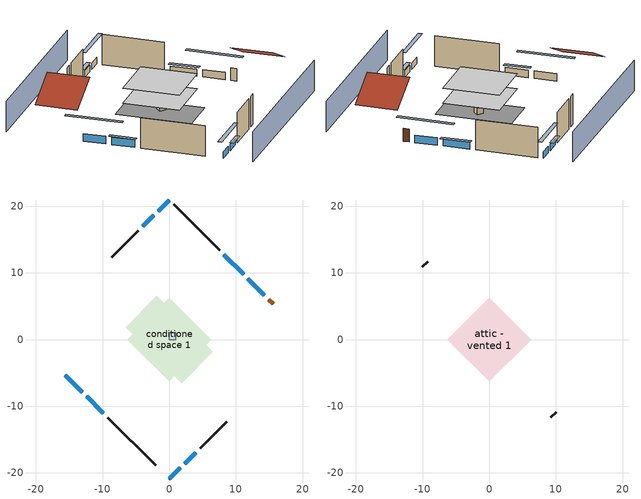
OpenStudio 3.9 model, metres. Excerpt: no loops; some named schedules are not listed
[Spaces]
conditioned space 1
 floor foundation (Slab1 construction): -6.55,1.87 -1.87,6.55 6.55,-1.87 1.87,-6.55 z0
 floor adiabatic (AdiabaticFloorConstruction): -6.28,0 0,6.28 6.28,0 0,-6.28 z2.44
 wall outside (Wall1 construction): -9.21,-11.72 -2.05,-18.88 z0:4.88
 wall outside (Wall2 construction): -4.62,16.31 -8.6,12.33 z0:4.88
 wall outside (Wall3 construction): 7.55,13.38 0.66,20.28 z0:4.88
 wall outside (Wall4 construction): 4.62,-16.31 8.6,-12.33 z0:4.88
 wall outside (AdiabaticWallConstruction): -15.58,-5.35 -13.05,-7.88 / -12.4,-8.54 -9.87,-11.06 z0:1.22; 0,20.93 -1.66,19.28 / -2.31,18.62 -3.97,16.97 / 0,-20.93 1.66,-19.28 / 2.31,-18.62 3.97,-16.97 z0:1.04; 14.28,6.66 11.8,9.13 z0:1.19; 11.15,9.79 8.2,12.73 z0:1.1
 wall outside (AdiabaticWallConstruction 1): 15.58,5.35 14.93,6 z0:2.03
 window (WindowConstruction): -15.58,-5.35 -13.05,-7.88 z0:1.22
 window (WindowConstruction 1): -12.4,-8.54 -9.87,-11.06 z0:1.22
 window (WindowConstruction 2): 0,20.93 -1.65,19.28 z0:1.04
 window (WindowConstruction 3): -2.31,18.62 -3.97,16.97 z0:1.04
 window (WindowConstruction 4): 14.28,6.66 11.8,9.13 z0:1.19
 window (WindowConstruction 5): 11.14,9.79 8.21,12.73 z0:1.1
 window (WindowConstruction 6): 0,-20.93 1.65,-19.28 z0:1.04
 window (WindowConstruction 7): 2.31,-18.62 3.97,-16.97 z0:1.04
 door (Door): 15.58,5.35 14.93,6 z0:2.03
 ceiling adiabatic (AdiabaticFloorConstruction): 0,-6.28 6.28,0 0,6.28 -6.28,0 z2.44
central ac and furnace airloop ret air space
 floor adiabatic (AdiabaticConst): 0,0 0,1 1,1 1,0 z0
 wall adiabatic (AdiabaticConst): 0,1 0,0 1,0 1,1 0,1 z0:1
 ceiling adiabatic (AdiabaticConst): 1,0 1,1 0,1 0,0 z1
attic - vented 1
 floor to conditioned space 1 (Floor1 construction Reversed): -6.28,0 0,6.28 6.28,0 0,-6.28 z4.88
 wall outside (Wall5 construction): -9.26,11.68 -10.05,10.88 z0:4.88
 wall outside (Wall6 construction): 9.26,-11.68 10.05,-10.88 z0:4.88
 roof outside (Roof1 construction): -16.24,-4.7,4.88 -12.04,-0.5,7.85 -16.73,4.2,7.85 -20.93,0,4.88
 roof outside (Roof2 construction): 16.24,4.7,4.88 12.04,0.5,7.85 16.73,-4.2,7.85 20.93,0,4.88
shading: 3.23,-24.17 24.17,-3.23 / -3.23,24.17 -24.17,3.23 z0:4.88; -11.11,-9.82 -17.52,-3.41 -17.95,-3.84 -11.54,-10.25 z3.96; -9.65,-11.28 -12.61,-8.32 -13.04,-8.75 -10.09,-11.71 z1.52; -3.59,17.34 1.94,22.87 1.51,23.3 -4.03,17.77 z3.78; -4.18,16.75 -2.1,18.84 -2.53,19.27 -4.61,17.18 z1.34; 9.86,11.07 16.22,4.72 16.65,5.15 10.29,11.5 z3.93; 7.99,12.94 11.36,9.57 11.79,10 8.42,13.37 z1.4; 3.59,-17.34 -1.94,-22.87 -1.51,-23.3 4.03,-17.77 z3.78; 4.18,-16.75 2.1,-18.84 2.53,-19.27 4.61,-17.18 z1.34
[Site]
Portland Intl Arpt_OR: Latitude {deg}=45.59; Longitude {deg}=-122.6; Time Zone {hr}=-8; Elevation {m}=33; Terrain=Suburbs; Keep Site Location Information=Yes
[Site:GroundTemperature:Shallow]
10.2558, 8.96328, 8.85977, 9.47314, 11.9355, 14.3863, 16.5111, 17.8571, 17.9714, 16.8767, 14.8061, 12.4304
[Site:WaterMainsTemperature]
Calculation Method=Schedule; Temperature Schedule=mains temperature schedule
[Building]
Building 1
[Material] Roughness=Rough
Name | Thickness {m} | Conductivity {W/m-K} | Density {kg/m3} | Specific Heat {J/kg-K} | Thermal Absorptance | Solar Absorptance | Visible Absorptance
asphalt or fiberglass shingles | 0.00635 | 0.162714 | 1121.4 | 1465.45 | 0.9 | 0.85 | 0.85
roof rigid ins | 0.00281632 | 0.029427 | 32.04 | 1214.23 | 0.9 | 0.7 | 0.7
osb sheathing 0.5 in. | 0.0127 | 0.115458 | 512.64 | 1214.23 | 0.9 | 0.6 | 0.6
wood siding | 0.0254 | 0.102417 | 544.68 | 1172.36 | 0.9 | 0.85 | 0.85
osb sheathing 0.5 in. 1 | 0.0127 | 0.115458 | 512.64 | 1214.23 | 0.9 | 0.7 | 0.7
wall stud and cavity | 0.1397 | 0.550994 | 139.0536 | 1170.24 | 0.9 | 0.7 | 0.7
gypsum board | 0.0127 | 0.160291 | 801 | 837.4 | 0.9 | 0.6 | 0.6
wall stud and cavity 1 | 0.1397 | 0.727959 | 139.0536 | 1170.24 | 0.9 | 0.6 | 0.6
ceiling loosefill ins | 0.254 | 0.0480833 | 16.02 | 1046.75 | 0.9 | 0.7 | 0.7
ceiling stud and cavity | 0.1397 | 0.104117 | 65.682 | 1177.47 | 0.9 | 0.7 | 0.7
concrete 4.0 in. | 0.1016 | 1.803125 | 2242.8 | 837.4 | 0.9 | 0.7 | 0.7
floor covering | 0.0127 | 0.0450781 | 54.468 | 1339.84 | 0.9 | 0.9 | 0.9
wood siding 1; wood siding 2 | 0.0254 | 0.102417 | 544.68 | 1172.36
wall rigid ins; floor rigid ins | 0.512978 | 0.029427 | 32.04 | 1214.23 | 0.9 | 0.7 | 0.7
wall stud and cavity 2 | 0.0889 | 0.380278 | 52.3479 | 1209.89 | 0.9 | 0.7 | 0.7
door material | 0.04445 | 0.0612267 | 512.64 | 1214.23 | 0.9 | 0.7 | 0.7
floor stud and cavity | 0.1397 | 1.75129 | 37.0049 | 1207.88 | 0.9 | 0.7 | 0.7
osb sheathing 0.75 in. | 0.01905 | 0.115458 | 512.64 | 1214.23 | 0.9 | 0.7 | 0.7
floor covering 1 | 0.0127 | 0.0433444 | 54.468 | 1339.84 | 0.9 | 0.6 | 0.6
wall stud and cavity 3 | 0.0889 | 0.391764 | 83.0341 | 1211.67 | 0.9 | 0.7 | 0.7
furniture material conditioned space 1 | 0.1524 | 0.115458 | 640.8 | 1214.23 | 0.9 | 0.6 | 0.6
[Construction]
Roof1 construction; Roof2 construction: asphalt or fiberglass shingles, roof rigid ins, osb sheathing 0.5 in.
Wall1 construction; Wall2 construction; Wall3 construction; Wall4 construction: wood siding, osb sheathing 0.5 in. 1, wall stud and cavity, gypsum board
Wall5 construction; Wall6 construction: wood siding, osb sheathing 0.5 in. 1, wall stud and cavity 1
Floor1 construction Reversed: gypsum board, ceiling stud and cavity, ceiling loosefill ins
Slab1 construction: concrete 4.0 in., floor covering
WindowConstruction; WindowConstruction 1; WindowConstruction 2; WindowConstruction 3; WindowConstruction 4; WindowConstruction 5; WindowConstruction 6; WindowConstruction 7: WindowMaterial
AdiabaticWallConstruction: wood siding 1, wall rigid ins, wall stud and cavity 2, gypsum board
Door: door material
AdiabaticWallConstruction 1: wood siding 2, wall rigid ins, wall stud and cavity 2, gypsum board
AdiabaticFloorConstruction: floor stud and cavity, floor rigid ins, osb sheathing 0.75 in., floor covering 1
PartitionWallConstruction: gypsum board, wall stud and cavity 3, gypsum board
furniture construction conditioned space 1: furniture material conditioned space 1
AdiabaticConst: Adiabatic
[WindowMaterial:SimpleGlazingSystem]
WindowMaterial: U-Factor {W/m2-K}=4.76952; Solar Heat Gain Coefficient=0.63
[Material:NoMass]
Adiabatic: Roughness=Rough; Thermal Resistance {m2-K/W}=176.1
[ThermalZone] Multiplier=1; Use Ideal Air Loads=No
Name | Volume {m3} | Thermostat
conditioned space | 384.656 | conditioned space temperature setpoint
attic - vented | 52.212
central ac and furnace airloop ret air zone | 1
[Sizing:Zone] Zone Cooling Design Supply Air Temperature Input Method=SupplyAirTemperature; Zone Cooling Design Supply Air Temperature {C}=14; Zone Cooling Design Supply Air Temperature Difference {deltaC}=11.11; Zone Heating Design Supply Air Temperature Input Method=SupplyAirTemperature; Zone Heating Design Supply Air Temperature {C}=40; Zone Heating Design Supply Air Temperature Difference {deltaC}=11.11; Zone Cooling Design Supply Air Humidity Ratio {kg-H2O/kg-air}=0.0085; Zone Heating Design Supply Air Humidity Ratio {kg-H2O/kg-air}=0.008; Cooling Design Air Flow Method=DesignDay; Heating Design Air Flow Method=DesignDay; Account for Dedicated Outdoor Air System=No; Dedicated Outdoor Air System Control Strategy=NeutralSupplyAir; Dedicated Outdoor Air Low Setpoint Temperature for Design {C}=autosize; Dedicated Outdoor Air High Setpoint Temperature for Design {C}=autosize; Zone Load Sizing Method=Sensible Load Only No Latent Load; Zone Latent Cooling Design Supply Air Humidity Ratio Input Method=HumidityRatioDifference; Zone Cooling Design Supply Air Humidity Ratio Difference {kgWater/kgDryAir}=0.005; Zone Latent Heating Design Supply Air Humidity Ratio Input Method=HumidityRatioDifference; Zone Humidification Design Supply Air Humidity Ratio Difference {kgWater/kgDryAir}=0.005; Sizing Option=Coincident
attic - vented; central ac and furnace airloop ret air zone
[Space]
Name | Thermal Zone | Volume {m3}
conditioned space 1 | conditioned space | 384.656
attic - vented 1 | attic - vented | 52.212
central ac and furnace airloop ret air space | central ac and furnace airloop ret air zone
[ThermostatSetpoint:DualSetpoint]
conditioned space temperature setpoint: Heating Setpoint Temperature Schedule=heating setpoint; Cooling Setpoint Temperature Schedule=cooling setpoint; Temperature Difference Between Cutout And Setpoint {deltaC}=0
[Foundation:Kiva]
Foundation Kiva 1: Initial Indoor Air Temperature {C}=20.5556; Wall Height Above Grade {m}=0.1016; Wall Depth Below Slab {m}=0.2032
[Foundation:Kiva:Settings]
Soil Conductivity {W/m-K}=2.9427; Soil Density {kg/m3}=1842.3; Soil Specific Heat {J/kg-K}=418.7; Ground Solar Absorptivity=0.9; Ground Thermal Absorptivity=0.9; Ground Surface Roughness {m}=0.03; Far-Field Width {m}=40; Deep-Ground Boundary Condition=ZeroFlux; Deep-Ground Depth {m}=40; Minimum Cell Dimension {m}=0.2; Maximum Cell Growth Coefficient=3; Simulation Timestep=Timestep
[SurfaceProperty:ExposedFoundationPerimeter]
Slab1: Exposed Perimeter Calculation Method=TotalExposedPerimeter; Total Exposed Perimeter {m}=37.06368
[SurfaceProperty:IncidentSolarMultiplier] Incident Solar Multiplier=1; Incident Solar Multiplier Schedule=trans schedule winter=0.85 summer=0.7
Window1; Window2; Window3; Window4; Window5; Window6; Window7; Window8
[InternalMass:Definition] Design Level Calculation Method=SurfaceArea
Name | Construction | Surface Area {m2}
partition wall mass | PartitionWallConstruction | 157.749
furniture mass conditioned space 1 | furniture construction conditioned space 1 | 63.09974
[InternalMass] Space or SpaceType=conditioned space 1; Multiplier=1
Name | Internal Mass Definition
partition wall mass | partition wall mass
furniture mass conditioned space 1 | furniture mass conditioned space 1
[Fan:SystemModel]
central ac and furnace supply fan: Availability Schedule=Always On Discrete; Design Maximum Air Flow Rate {m3/s}=0.832987; Speed Control Method=Discrete; Electric Power Minimum Flow Rate Fraction=0.2; Design Pressure Rise {Pa}=500; Motor Efficiency=1; Motor In Air Stream Fraction=1; Design Electric Power Consumption {W}=autosize; Design Power Sizing Method=PowerPerFlow; Electric Power Per Unit Flow Rate {W/(m3/s)}=1059.44; Electric Power Per Unit Flow Rate Per Unit Pressure {W-s/m3-Pa}=1.66667; Fan Total Efficiency=0.7; Motor Loss Radiative Fraction=0; Speed Flow Fraction 1=0.89972; Speed Electric Power Fraction 1=0.72831; Speed Flow Fraction 2=1; Speed Electric Power Fraction 2=1
[EnergyManagementSystem:Sensor]
Name | Output Variable or Output Meter Index Key | Output Variable or Output Meter
central_ac_and_furnace_supply_fan_s; central_ac_and_furnace_supply_fan_s_1 | central ac and furnace supply fan | Fan Electricity Energy
water_heater_T_set | water heater setpoint | Schedule Value
out_pb_s |  | Site Outdoor Air Barometric Pressure
out_wt_s |  | Site Outdoor Air Humidity Ratio
site_vw_s |  | Site Wind Speed
cool_season | cooling season schedule | Schedule Value
central_ac_and_furnace_airloop_Fan_RTF_s | central ac and furnace supply fan | Fan Runtime Fraction Speed 1
central_ac_and_furnace_airloop_Fan_RTF_s_1 | central ac and furnace supply fan | Fan Runtime Fraction Speed 2
central_ac_and_furnace_airloop_AH_MFR_s | Node 5 | System Node Mass Flow Rate
central_ac_and_furnace_airloop_AH_VFR_s | Node 5 | System Node Current Density Volume Flow Rate
central_ac_and_furnace_airloop_AH_Tout_s | Node 5 | System Node Temperature
central_ac_and_furnace_airloop_AH_Wout_s | Node 5 | System Node Humidity Ratio
central_ac_and_furnace_airloop_RA_T_s | Node 8 | System Node Temperature
central_ac_and_furnace_airloop_Ra_W_s | Node 8 | System Node Humidity Ratio
central_ac_and_furnace_airloop_0_DZ_T_s | attic - vented | Zone Air Temperature
central_ac_and_furnace_airloop_0_DZ_W_s | attic - vented | Zone Mean Air Humidity Ratio
natural_vent_s | natural vent schedule | Schedule Value
htg_sp_s | heating setpoint | Schedule Value
clg_sp_s | cooling setpoint | Schedule Value
mech_vent_range_fan_0_sch_s | mech vent range fan 0 schedule | Schedule Value
mech_vent_bath_fan_0_sch_s | mech vent bath fan 0 schedule | Schedule Value
clothes_dryer_exhaust_0_sch_s | clothes_dryer | Schedule Value
htg_load_cond |  | Heating:EnergyTransfer:Zone:CONDITIONED SPACE
clg_load_cond |  | Cooling:EnergyTransfer:Zone:CONDITIONED SPACE
htg_load_duct |  | Heating:EnergyTransfer:Zone:CENTRAL AC AND FURNACE AIRLOOP RET AIR ZONE
clg_load_duct |  | Cooling:EnergyTransfer:Zone:CENTRAL AC AND FURNACE AIRLOOP RET AIR ZONE
s_conv | Floor1 | Surface Inside Face Convection Heat Gain Energy
s_ig | Floor1 | Surface Inside Face Internal Gains Radiation Heat Gain Energy
s_sol | Floor1 | Surface Inside Face Solar Radiation Heat Gain Energy
s_lgt | Floor1 | Surface Inside Face Lights Radiation Heat Gain Energy
s_surf | Floor1 | Surface Inside Face Net Surface Thermal Radiation Heat Gain Energy
s_conv_1 | inferred conditioned ceiling | Surface Inside Face Convection Heat Gain Energy
s_ig_1 | inferred conditioned ceiling | Surface Inside Face Internal Gains Radiation Heat Gain Energy
s_sol_1 | inferred conditioned ceiling | Surface Inside Face Solar Radiation Heat Gain Energy
s_lgt_1 | inferred conditioned ceiling | Surface Inside Face Lights Radiation Heat Gain Energy
s_surf_1 | inferred conditioned ceiling | Surface Inside Face Net Surface Thermal Radiation Heat Gain Energy
s_conv_2 | inferred conditioned floor | Surface Inside Face Convection Heat Gain Energy
s_ig_2 | inferred conditioned floor | Surface Inside Face Internal Gains Radiation Heat Gain Energy
s_sol_2 | inferred conditioned floor | Surface Inside Face Solar Radiation Heat Gain Energy
s_lgt_2 | inferred conditioned floor | Surface Inside Face Lights Radiation Heat Gain Energy
s_surf_2 | inferred conditioned floor | Surface Inside Face Net Surface Thermal Radiation Heat Gain Energy
s_conv_3 | Slab1 | Surface Inside Face Convection Heat Gain Energy
s_ig_3 | Slab1 | Surface Inside Face Internal Gains Radiation Heat Gain Energy
s_sol_3 | Slab1 | Surface Inside Face Solar Radiation Heat Gain Energy
s_lgt_3 | Slab1 | Surface Inside Face Lights Radiation Heat Gain Energy
s_surf_3 | Slab1 | Surface Inside Face Net Surface Thermal Radiation Heat Gain Energy
ss_sol | Door1 | Surface Inside Face Solar Radiation Heat Gain Energy
ss_lgt | Door1 | Surface Inside Face Lights Radiation Heat Gain Energy
ss_conv | Door1 | Surface Inside Face Convection Heat Gain Energy
ss_ig | Door1 | Surface Inside Face Internal Gains Radiation Heat Gain Energy
ss_surf | Door1 | Surface Inside Face Net Surface Thermal Radiation Heat Gain Energy
ss_conv_1 | Window1 | Surface Inside Face Convection Heat Gain Energy
ss_ig_1 | Window1 | Surface Inside Face Internal Gains Radiation Heat Gain Energy
ss_surf_1 | Window1 | Surface Inside Face Net Surface Thermal Radiation Heat Gain Energy
ss_trans_in | Window1 | Surface Window Transmitted Solar Radiation Rate
ss_back_out | Window1 | Surface Window Shortwave from Zone Back Out Window Heat Transfer Rate
ss_trans_out | Window1 | Surface Inside Face Initial Transmitted Diffuse Transmitted Out Window Solar Radiation Rate
ss_conv_2 | Window2 | Surface Inside Face Convection Heat Gain Energy
ss_ig_2 | Window2 | Surface Inside Face Internal Gains Radiation Heat Gain Energy
ss_surf_2 | Window2 | Surface Inside Face Net Surface Thermal Radiation Heat Gain Energy
ss_trans_in_1 | Window2 | Surface Window Transmitted Solar Radiation Rate
ss_back_out_1 | Window2 | Surface Window Shortwave from Zone Back Out Window Heat Transfer Rate
ss_trans_out_1 | Window2 | Surface Inside Face Initial Transmitted Diffuse Transmitted Out Window Solar Radiation Rate
ss_conv_3 | Window3 | Surface Inside Face Convection Heat Gain Energy
ss_ig_3 | Window3 | Surface Inside Face Internal Gains Radiation Heat Gain Energy
ss_surf_3 | Window3 | Surface Inside Face Net Surface Thermal Radiation Heat Gain Energy
ss_trans_in_2 | Window3 | Surface Window Transmitted Solar Radiation Rate
ss_back_out_2 | Window3 | Surface Window Shortwave from Zone Back Out Window Heat Transfer Rate
ss_trans_out_2 | Window3 | Surface Inside Face Initial Transmitted Diffuse Transmitted Out Window Solar Radiation Rate
ss_conv_4 | Window4 | Surface Inside Face Convection Heat Gain Energy
ss_ig_4 | Window4 | Surface Inside Face Internal Gains Radiation Heat Gain Energy
ss_surf_4 | Window4 | Surface Inside Face Net Surface Thermal Radiation Heat Gain Energy
ss_trans_in_3 | Window4 | Surface Window Transmitted Solar Radiation Rate
ss_back_out_3 | Window4 | Surface Window Shortwave from Zone Back Out Window Heat Transfer Rate
ss_trans_out_3 | Window4 | Surface Inside Face Initial Transmitted Diffuse Transmitted Out Window Solar Radiation Rate
ss_conv_5 | Window5 | Surface Inside Face Convection Heat Gain Energy
ss_ig_5 | Window5 | Surface Inside Face Internal Gains Radiation Heat Gain Energy
ss_surf_5 | Window5 | Surface Inside Face Net Surface Thermal Radiation Heat Gain Energy
ss_trans_in_4 | Window5 | Surface Window Transmitted Solar Radiation Rate
ss_back_out_4 | Window5 | Surface Window Shortwave from Zone Back Out Window Heat Transfer Rate
ss_trans_out_4 | Window5 | Surface Inside Face Initial Transmitted Diffuse Transmitted Out Window Solar Radiation Rate
ss_conv_6 | Window6 | Surface Inside Face Convection Heat Gain Energy
ss_ig_6 | Window6 | Surface Inside Face Internal Gains Radiation Heat Gain Energy
ss_surf_6 | Window6 | Surface Inside Face Net Surface Thermal Radiation Heat Gain Energy
ss_trans_in_5 | Window6 | Surface Window Transmitted Solar Radiation Rate
ss_back_out_5 | Window6 | Surface Window Shortwave from Zone Back Out Window Heat Transfer Rate
ss_trans_out_5 | Window6 | Surface Inside Face Initial Transmitted Diffuse Transmitted Out Window Solar Radiation Rate
ss_conv_7 | Window7 | Surface Inside Face Convection Heat Gain Energy
ss_ig_7 | Window7 | Surface Inside Face Internal Gains Radiation Heat Gain Energy
ss_surf_7 | Window7 | Surface Inside Face Net Surface Thermal Radiation Heat Gain Energy
ss_trans_in_6 | Window7 | Surface Window Transmitted Solar Radiation Rate
ss_back_out_6 | Window7 | Surface Window Shortwave from Zone Back Out Window Heat Transfer Rate
ss_trans_out_6 | Window7 | Surface Inside Face Initial Transmitted Diffuse Transmitted Out Window Solar Radiation Rate
ss_conv_8 | Window8 | Surface Inside Face Convection Heat Gain Energy
ss_ig_8 | Window8 | Surface Inside Face Internal Gains Radiation Heat Gain Energy
ss_surf_8 | Window8 | Surface Inside Face Net Surface Thermal Radiation Heat Gain Energy
ss_trans_in_7 | Window8 | Surface Window Transmitted Solar Radiation Rate
ss_back_out_7 | Window8 | Surface Window Shortwave from Zone Back Out Window Heat Transfer Rate
ss_trans_out_7 | Window8 | Surface Inside Face Initial Transmitted Diffuse Transmitted Out Window Solar Radiation Rate
s_conv_4 | Wall1 | Surface Inside Face Convection Heat Gain Energy
s_ig_4 | Wall1 | Surface Inside Face Internal Gains Radiation Heat Gain Energy
s_sol_4 | Wall1 | Surface Inside Face Solar Radiation Heat Gain Energy
s_lgt_4 | Wall1 | Surface Inside Face Lights Radiation Heat Gain Energy
[ElectricEquipment:Definition] Design Level Calculation Method=EquipmentLevel
Name | Design Level {W} | Fraction Latent | Fraction Radiant | Fraction Lost
ceiling fan | 16.6619 | 0 | 0.558 | 0
clothes washer | 796.347 | 0.03 | 0.162 | 0.7
clothes dryer | 8049.2 | 0.015 | 0.081 | 0.85
dishwasher | 643.412 | 0.3 | 0.18 | 0.4
fridge | 39.726 | 0 | 0.6 | 0
cooking range | 1680.39 | 0.08 | 0.432 | 0.2
misc tv | 584.078 | 0 | 0.6 | 0
misc plug loads | 330.821 | 0.021 | 0.558 | 0.049
whole house fan; mech vent house fan | 0 | 0 | 0 | 1
mech vent house fan cfis | 0 | 0 | 0 | 0
mech vent range fan 0 | 30 | 0 | 0 | 1
mech vent bath fan 0 | 15 | 0 | 0 | 1
[ElectricEquipment] Space or SpaceType=conditioned space 1
Name | Electric Equipment Definition | Schedule
ceiling fan | ceiling fan | ceiling_fan
clothes washer | clothes washer | clothes_washer
clothes dryer | clothes dryer | clothes_dryer
dishwasher | dishwasher | dishwasher
fridge | fridge | fridge schedule
cooking range | cooking range | cooking_range
misc tv | misc tv | plug_loads_tv
misc plug loads | misc plug loads | plug_loads_other
whole house fan | whole house fan | Always On Discrete
mech vent house fan | mech vent house fan | mech vent house fan schedule
mech vent house fan cfis | mech vent house fan cfis | mech vent house fan cfis schedule
mech vent range fan 0 | mech vent range fan 0 | mech vent range fan 0 schedule
mech vent bath fan 0 | mech vent bath fan 0 | mech vent bath fan 0 schedule
[OtherEquipment:Definition] Design Level Calculation Method=EquipmentLevel
Name | Design Level {W} | Fraction Latent | Fraction Radiant | Fraction Lost
water heater sens; central ac and furnace airloop_0 SupSensLkToCond; central ac and furnace airloop_0 SupCondToLv; central ac and furnace airloop_0 RetCondToRP; central ac and furnace airloop_0 RetSensLkToRP; central ac and furnace airloop_0 SupCondToDZ; central ac and furnace airloop_0 RetCondToDZ; central ac and furnace airloop_0 SupSensLkToDZ; mech vent house fan sensible load | 0 | 0 | 0 | 0
water heater lat; central ac and furnace airloop_0 SupLatLkToCond; central ac and furnace airloop_0 RetLatLkToRP; central ac and furnace airloop_0 SupLatLkToDZ; mech vent house fan latent load | 0 | 1 | 0 | 0
water heater energy adjustment1 | 0.01 | 0 | 0 | 1
clothes dryer 2 | 0 | 0.015 | 0.081 | 0.85
cooking range 2 | 0 | 0.08 | 0.432 | 0.2
general water use sensible | -43.4886 | 0 | 0.6 | 0
general water use latent | 44.1266 | 1 | 0 | 0
[OtherEquipment]
Name | Other Equipment Definition | Space or SpaceType | Schedule | Fuel Type
water heater sens | water heater sens | conditioned space 1 | Always On Discrete
water heater lat | water heater lat | conditioned space 1 | Always On Discrete
water heater energy adjustment1 | water heater energy adjustment1 | conditioned space 1 | Always On Discrete | Electricity
clothes dryer 1 | clothes dryer 2 | conditioned space 1 | clothes_dryer | Electricity
cooking range 1 | cooking range 2 | conditioned space 1 | cooking_range | Electricity
general water use sensible | general water use sensible | conditioned space 1 | general water use schedule
general water use latent | general water use latent | conditioned space 1 | general water use schedule
central ac and furnace airloop_0 SupSensLkToCond | central ac and furnace airloop_0 SupSensLkToCond | conditioned space 1 | Always On Discrete
central ac and furnace airloop_0 SupLatLkToCond | central ac and furnace airloop_0 SupLatLkToCond | conditioned space 1 | Always On Discrete
central ac and furnace airloop_0 SupCondToLv | central ac and furnace airloop_0 SupCondToLv | conditioned space 1 | Always On Discrete
central ac and furnace airloop_0 RetCondToRP | central ac and furnace airloop_0 RetCondToRP | central ac and furnace airloop ret air space | Always On Discrete
central ac and furnace airloop_0 RetSensLkToRP | central ac and furnace airloop_0 RetSensLkToRP | central ac and furnace airloop ret air space | Always On Discrete
central ac and furnace airloop_0 RetLatLkToRP | central ac and furnace airloop_0 RetLatLkToRP | central ac and furnace airloop ret air space | Always On Discrete
central ac and furnace airloop_0 SupCondToDZ | central ac and furnace airloop_0 SupCondToDZ | attic - vented 1 | Always On Discrete
central ac and furnace airloop_0 RetCondToDZ | central ac and furnace airloop_0 RetCondToDZ | attic - vented 1 | Always On Discrete
central ac and furnace airloop_0 SupSensLkToDZ | central ac and furnace airloop_0 SupSensLkToDZ | attic - vented 1 | Always On Discrete
central ac and furnace airloop_0 SupLatLkToDZ | central ac and furnace airloop_0 SupLatLkToDZ | attic - vented 1 | Always On Discrete
mech vent house fan sensible load | mech vent house fan sensible load | conditioned space 1 | Always On Discrete
mech vent house fan latent load | mech vent house fan latent load | conditioned space 1 | Always On Discrete
[WaterUse:Equipment:Definition]
Name | Peak Flow Rate {m3/s}
clothes washer | 1.73545e-05
dishwasher | 1.1198e-05
[Lights:Definition]
interior lighting: Design Level Calculation Method=LightingLevel; Lighting Level {W}=330.632; Fraction Radiant=0.6; Fraction Visible=0.2; Return Air Fraction=0
[Lights]
interior lighting: Lights Definition=interior lighting; Space or SpaceType=conditioned space 1; Schedule=lighting_interior; Fraction Replaceable=1
[Exterior:Lights:Definition]
exterior lighting: Design Level {W}=7.09205
[Exterior:Lights]
exterior lighting: Exterior Lights Definition=exterior lighting; Schedule=exterior lighting schedule
[People:Definition]
occupants: Number of People Calculation Method=People; Number of People {people}=2; Fraction Radiant=0.314171; Sensible Heat Fraction=0.56303; Carbon Dioxide Generation Rate {m3/s-W}=0; Enable ASHRAE 55 Comfort Warnings=No; Mean Radiant Temperature Calculation Type=EnclosureAveraged
[People]
occupants: People Definition=occupants; Space or SpaceType=conditioned space 1; Number of People Schedule=occupants; Activity Level Schedule=occupants activity schedule; Multiplier=1
[ZoneMixing] Schedule=Always On Continuous; Design Flow Rate Calculation Method=Flow/Zone; Design Flow Rate {m3/s}=0
Name | Zone or Space | Source Zone or Space
central ac and furnace airloop_0 ZoneMixDZToCond mix | conditioned space | attic - vented
central ac and furnace airloop_0 ZoneMixCondToDZ mix; whole house fan mix | attic - vented | conditioned space
[SpaceInfiltration:DesignFlowRate] Schedule=Always On Discrete; Design Flow Rate Calculation Method=Flow/Space; Design Flow Rate {m3/s}=0
Name | Space or SpaceType
natural vent flow; whole house fan flow; infil flow | conditioned space 1
attic_vented 1 duct leakage imbalance infil flow | attic - vented 1
[SpaceInfiltration:EffectiveLeakageArea]
infil attic - vented 1: Space or SpaceType=attic - vented 1; Schedule=Always On Discrete; Effective Air Leakage Area {cm2}=2628.89; Stack Coefficient=0.000138095; Wind Coefficient=4.09993e-05
